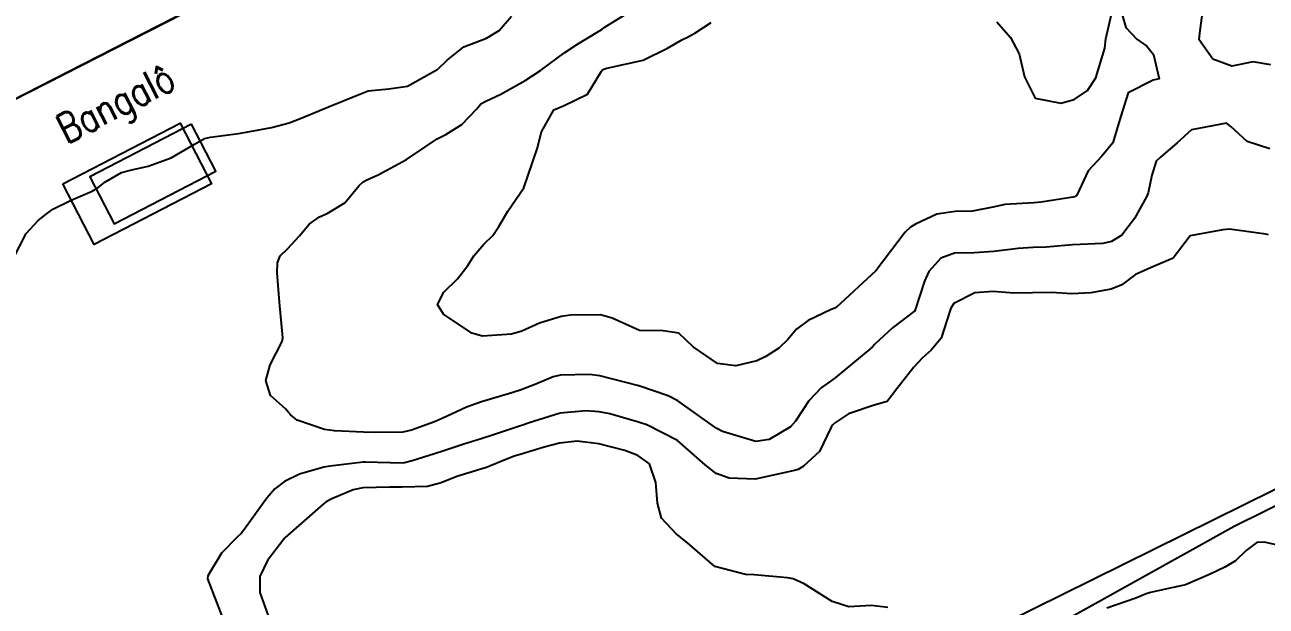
# Model space of a CAD drawing. Header units: metres. Extents: x 318500 to 325275, y 7408834 to 7428799.
# Drawn here: x 322797.9 to 322861.2, y 7418211.4 to 7418241.1 of the extents above; entities that cross this region are included whole.
import ezdxf

# ---------------------------------------------------------------- set-up
doc = ezdxf.new("R2010")
doc.units = ezdxf.units.M
doc.header["$MEASUREMENT"] = 0
doc.linetypes.add('CONTINUO', pattern=[0])
for name, color, linetype in [('Curvas de Nivel 1m', 11, 'Continuous'), ('Curvas de Nivel 5m', 15, 'Continuous'), ('Divisas', 45, 'Continuous'), ('EDIFICAÇÃO', 30, 'Continuous'), ('Edificações', 30, 'Continuous'), ('Linha Férrea', 20, 'Continuous'), ('TEXTO', 45, 'Continuous'), ('Vias Primárias', 230, 'Continuous')]:
    doc.layers.add(name, color=color, linetype=linetype)
doc.styles.add('ROMANS', font='romans', dxfattribs={"height": 0.2})

msp = doc.modelspace()

# ---------------------------------------------------------------- linework, layer by layer
at = {"layer": 'Curvas de Nivel 1m', "flags": 128}
for points, elevation in [([(322861.442, 7418239.041), (322860.53, 7418239.183), (322859.44, 7418238.963), (322858.472, 7418239.322), (322857.788, 7418240.305), (322857.812, 7418240.653), (322858.028, 7418242.302), (322857.494, 7418243.228), (322856.541, 7418244.325), (322856.572, 7418245.277), (322857.533, 7418245.849), (322857.804, 7418246.038), (322858.077, 7418246.302), (322859.55, 7418247.325), (322860.229, 7418247.598), (322861.557, 7418247.96)], 728), ([(322853.627, 7418242.359), (322854.049, 7418240.938), (322854.6, 7418240.343), (322855.112, 7418239.992), (322855.449, 7418239.568), (322855.735, 7418238.327), (322855.495, 7418238.263), (322855.429, 7418238.252), (322854.164, 7418237.604), (322853.765, 7418236.355), (322853.387, 7418235.046), (322852.824, 7418234.368), (322852.121, 7418233.627), (322851.538, 7418232.387), (322851.433, 7418232.305), (322851.348, 7418232.284), (322849.727, 7418232.024), (322849.344, 7418231.985), (322847.872, 7418231.902), (322847.34, 7418231.794), (322846.22, 7418231.574), (322845.336, 7418231.559), (322844.4, 7418231.413), (322843.326, 7418230.911), (322843.059, 7418230.759), (322842.786, 7418230.498), (322841.29, 7418228.52), (322839.271, 7418226.661), (322839.201, 7418226.621), (322839.026, 7418226.552), (322837.84, 7418225.986), (322837.255, 7418225.555), (322836.805, 7418225.018), (322836.356, 7418224.583), (322835.68, 7418224.146), (322835.23, 7418223.931), (322834.163, 7418223.678), (322833.228, 7418223.798), (322831.99, 7418224.643), (322831.25, 7418225.344), (322830.456, 7418225.458), (322829.252, 7418225.485), (322827.857, 7418226.106), (322827.264, 7418226.28), (322825.726, 7418226.263), (322825.262, 7418226.203), (322824.152, 7418225.851), (322823.25, 7418225.44), (322822.72, 7418225.296), (322821.246, 7418225.191), (322820.692, 7418225.352), (322819.263, 7418226.318), (322818.957, 7418226.815), (322819.276, 7418227.432), (322819.976, 7418228.11), (322820.503, 7418228.798), (322820.806, 7418229.287), (322821.306, 7418229.883), (322821.771, 7418230.325), (322822.078, 7418230.779), (322822.532, 7418231.572), (322823.35, 7418232.76), (322824.033, 7418234.75), (322824.246, 7418235.61), (322824.873, 7418236.738), (322825.403, 7418236.955), (322826.588, 7418237.543), (322827.306, 7418238.711), (322827.367, 7418238.774), (322827.431, 7418238.811), (322827.583, 7418238.859), (322829.436, 7418239.271), (322830.67, 7418239.889), (322831.447, 7418240.319), (322831.663, 7418240.432), (322832.06, 7418240.644), (322832.905, 7418241.189)], 728), ([(322847.462, 7418241.225), (322848.154, 7418240.429), (322848.607, 7418239.588), (322848.871, 7418238.418), (322849.414, 7418237.335), (322850.734, 7418237.073), (322851.413, 7418237.268), (322852.08, 7418237.72), (322852.519, 7418238.374), (322852.972, 7418239.886), (322853.024, 7418240.367), (322853.48, 7418242.36)], 728), ([(322797.29, 7418229.11), (322797.976, 7418230.434), (322798.594, 7418231.091), (322798.99, 7418231.42), (322799.329, 7418231.665), (322800.27, 7418232.132), (322801.343, 7418232.583), (322801.632, 7418232.761), (322801.993, 7418233.044), (322802.844, 7418233.546), (322803.357, 7418233.681), (322804.201, 7418233.86), (322805.363, 7418234.295), (322806.557, 7418234.982), (322807.075, 7418235.274), (322807.376, 7418235.341), (322808.808, 7418235.526), (322809.38, 7418235.639), (322810.488, 7418235.829), (322811.387, 7418236.081), (322811.992, 7418236.31), (322813.4, 7418236.89), (322814.815, 7418237.47), (322815.412, 7418237.7), (322816.466, 7418237.803), (322817.417, 7418237.95), (322818.964, 7418238.817), (322819.435, 7418239.279), (322820.292, 7418239.951), (322821.446, 7418240.388), (322822.091, 7418240.78), (322822.715, 7418241.517)], 726), ([(322861.385, 7418234.749), (322860.235, 7418235.114), (322859.396, 7418235.891), (322859.171, 7418236.056), (322857.394, 7418235.71), (322856.653, 7418235.051), (322855.804, 7418234.326), (322855.593, 7418234.112), (322855.366, 7418233.413), (322855.174, 7418232.511), (322855.112, 7418232.334), (322854.488, 7418231.187), (322853.83, 7418230.352), (322853.317, 7418230.019), (322852.868, 7418229.919), (322851.315, 7418229.846), (322849.978, 7418229.738), (322849.313, 7418229.717), (322848.556, 7418229.665), (322847.311, 7418229.506), (322846.305, 7418229.45), (322845.31, 7418229.424), (322844.615, 7418229.169), (322844, 7418228.483), (322843.776, 7418228.002), (322843.292, 7418226.49), (322842.147, 7418225.616), (322841.244, 7418224.78), (322841.119, 7418224.645), (322840.995, 7418224.524), (322839.218, 7418223.061), (322838.915, 7418222.852), (322838.507, 7418222.557), (322837.873, 7418221.893), (322837.193, 7418220.847), (322836.95, 7418220.574), (322835.853, 7418219.917), (322835.178, 7418219.817), (322833.476, 7418220.335), (322833.188, 7418220.479), (322832.972, 7418220.632), (322831.203, 7418221.9), (322830.701, 7418222.153), (322829.21, 7418222.664), (322829.195, 7418222.665), (322829.143, 7418222.681), (322827.217, 7418223.168), (322826.694, 7418223.239), (322825.217, 7418223.205), (322824.839, 7418223.112), (322823.964, 7418222.749), (322823.207, 7418222.461), (322822.736, 7418222.297), (322821.2, 7418221.836), (322820.432, 7418221.564), (322819.192, 7418220.984), (322818.804, 7418220.816), (322817.627, 7418220.389), (322817.182, 7418220.3), (322815.77, 7418220.273), (322815.181, 7418220.297), (322813.701, 7418220.366), (322813.183, 7418220.431), (322811.798, 7418220.911), (322811.45, 7418221.173), (322811.196, 7418221.493), (322810.437, 7418222.166), (322810.204, 7418222.935), (322810.417, 7418223.737), (322811.023, 7418224.923), (322811.055, 7418225.111), (322810.897, 7418226.926), (322810.779, 7418228.422), (322810.788, 7418228.928), (322810.934, 7418229.287), (322811.301, 7418229.639), (322811.919, 7418230.303), (322812.411, 7418230.904), (322812.94, 7418231.282), (322813.329, 7418231.457), (322814.222, 7418231.996), (322814.961, 7418232.874), (322815.155, 7418233.069), (322815.353, 7418233.169), (322815.924, 7418233.43), (322817.364, 7418234.205), (322818.3, 7418234.826), (322818.933, 7418235.26), (322819.38, 7418235.484), (322820.196, 7418235.994), (322820.948, 7418236.795), (322821.158, 7418237.038), (322821.406, 7418237.186), (322822.175, 7418237.542), (322823.422, 7418238.241), (322824.205, 7418238.748), (322825.439, 7418239.657), (322826.084, 7418240.083), (322827.129, 7418240.713), (322827.319, 7418240.844), (322827.454, 7418240.946), (322828.543, 7418241.614)], 727), ([(322861.322, 7418230.355), (322861.175, 7418230.399), (322859.326, 7418230.652), (322858.989, 7418230.621), (322857.32, 7418230.31), (322856.463, 7418229.164), (322855.303, 7418228.676), (322854.531, 7418228.342), (322853.832, 7418227.811), (322853.288, 7418227.593), (322852.261, 7418227.4), (322851.284, 7418227.354), (322850.258, 7418227.427), (322849.285, 7418227.402), (322848.325, 7418227.384), (322847.286, 7418227.475), (322846.341, 7418227.397), (322845.276, 7418226.865), (322845.116, 7418226.628), (322845.076, 7418226.472), (322844.631, 7418225.094), (322844.113, 7418224.481), (322843.651, 7418224.071), (322843.231, 7418223.618), (322842.375, 7418222.503), (322841.867, 7418221.853), (322841.207, 7418221.675), (322839.895, 7418221.234), (322839.192, 7418220.757), (322839.086, 7418220.656), (322839.027, 7418220.552), (322838.426, 7418219.303), (322837.614, 7418218.565), (322837.343, 7418218.383), (322837.158, 7418218.335), (322836.851, 7418218.27), (322835.15, 7418217.904), (322833.826, 7418217.944), (322833.153, 7418218.182), (322832.596, 7418218.636), (322831.178, 7418219.863), (322829.613, 7418220.674), (322829.29, 7418220.777), (322829.191, 7418220.81), (322827.73, 7418221.236), (322827.196, 7418221.338), (322826.532, 7418221.381), (322825.195, 7418221.259), (322823.565, 7418220.754), (322823.296, 7418220.651), (322823.188, 7418220.615), (322821.799, 7418220.162), (322821.178, 7418219.961), (322820.29, 7418219.682), (322819.167, 7418219.31), (322818.795, 7418219.186), (322817.662, 7418218.832), (322817.269, 7418218.728), (322817.158, 7418218.715), (322815.259, 7418218.768), (322815.158, 7418218.763), (322813.478, 7418218.564), (322813.154, 7418218.504), (322811.905, 7418218.153), (322811.143, 7418217.774), (322810.657, 7418217.407), (322810.251, 7418216.933), (322809.114, 7418215.341), (322808.937, 7418215.126), (322808.752, 7418214.954), (322807.936, 7418214.123), (322807.24, 7418212.968), (322807.228, 7418212.818), (322807.942, 7418210.961)], 726)]:
    msp.add_lwpolyline(points, dxfattribs=dict(at, elevation=elevation))
at = {"layer": 'Curvas de Nivel 5m', "elevation": 725, "flags": 128}
for points in [[(322841.907, 7418211.346), (322841.069, 7418211.444), (322839.917, 7418211.386), (322839.071, 7418211.649), (322837.643, 7418212.564), (322837.084, 7418212.812), (322836.796, 7418212.863), (322835.086, 7418213.013), (322834.656, 7418213.037), (322833.092, 7418213.444), (322831.695, 7418214.644), (322831.115, 7418215.109), (322830.364, 7418215.903), (322830.164, 7418216.664), (322830.081, 7418217.731), (322829.756, 7418218.671), (322829.166, 7418219.104), (322828.505, 7418219.355), (322827.175, 7418219.704), (322826.071, 7418219.827), (322825.175, 7418219.74), (322824.38, 7418219.534), (322823.166, 7418219.162), (322822.864, 7418219.065), (322822.137, 7418218.775), (322821.443, 7418218.498), (322821.154, 7418218.414), (322819.926, 7418218.025), (322819.143, 7418217.704), (322818.432, 7418217.529), (322817.14, 7418217.485), (322816.502, 7418217.487), (322815.139, 7418217.447), (322814.655, 7418217.357), (322813.557, 7418216.886), (322813.28, 7418216.737), (322813.127, 7418216.629), (322811.174, 7418214.919), (322811.141, 7418214.888), (322811.109, 7418214.842), (322810.276, 7418213.748), (322809.886, 7418212.938), (322809.897, 7418212.108), (322810.312, 7418210.931)], [(322863.11, 7418214.23), (322861.117, 7418214.686), (322860.713, 7418214.659), (322860.178, 7418214.264), (322859.641, 7418213.733), (322859.097, 7418213.406), (322858.336, 7418213.047), (322857.083, 7418212.511), (322856.928, 7418212.466), (322856.216, 7418212.319), (322855.292, 7418212.114), (322855.077, 7418212.044), (322854.558, 7418211.821), (322853.07, 7418211.311)]]:
    msp.add_lwpolyline(points, dxfattribs=at)
at = {"layer": 'Divisas'}
msp.add_lwpolyline([(322811.526, 7418196.958), (322811.526, 7418194.194), (322812.847, 7418192.592), (322832.472, 7418202.958), (322866.152, 7418219.614), (322908.436, 7418241.552), (322953.507, 7418265.491), (322981.415, 7418281.161), (322995.355, 7418290.218), (322979.542, 7418312.637), (322996.674, 7418331.556), (323000.871, 7418335.252), (323018.915, 7418351.347), (323068.854, 7418398.244), (323090.184, 7418423.493), (323111.227, 7418450.776), (323141.323, 7418496.984), (323143.689, 7418496.889)], dxfattribs=at)
at = {"layer": 'EDIFICAÇÃO', "linetype": 'CONTINUO'}
msp.add_polyline3d([(322806.407, 7418236.006, 726.24), (322801.224, 7418233.313, 726.194), (322802.47, 7418230.914, 726.179), (322807.654, 7418233.606, 726.24)], close=True, dxfattribs=at)
at = {"layer": 'Edificações'}
msp.add_lwpolyline([(322799.853, 7418232.961), (322805.826, 7418236.051), (322807.425, 7418232.961), (322801.453, 7418229.87)], close=True, dxfattribs=at)
msp.add_lwpolyline([(322864.82, 7418194.65), (322857.391, 7418209.037), (322843.718, 7418202.435), (322853.488, 7418183.87), (322849.205, 7418181.618), (322849.881, 7418180.192), (322845.448, 7418177.715), (322843.419, 7418181.318), (322833.181, 7418176.049), (322826.117, 7418190.309), (322822.134, 7418188.507), (322818.823, 7418195.296), (322832.503, 7418201.844), (322837.921, 7418191.388), (322842.355, 7418194.015), (322837.545, 7418203.247), (322859.572, 7418215.502), (322890.354, 7418230.731)], dxfattribs=at)
at = {"layer": 'Linha Férrea'}
for points in [[(323318.171, 7418898.232), (323303.703, 7418864.835, 0.016709), (323274.177, 7418784.716, -0.035367), (323251.304, 7418730.96), (323150.802, 7418532.231, -0.11004), (322987.223, 7418339.833, -0.043194), (322935.017, 7418307.812), (322758.729, 7418217.454), (322579.685, 7418123.414, 0.015591), (322512.526, 7418085.272, 0.028884), (322446.677, 7418037.336, 0.09114), (322311.042, 7417869.936), (322250.355, 7417758.079, 0.01377), (322231.115, 7417719.375, -0.006143), (322196.377, 7417647.065, -0.005702), (322169.668, 7417596.023)], [(322169.668, 7417596.023, 0.005702), (322196.377, 7417647.065, 0.006143), (322231.115, 7417719.375, -0.01377), (322250.355, 7417758.079), (322311.042, 7417869.936, -0.09114), (322446.677, 7418037.336, -0.028884), (322512.526, 7418085.272, -0.015591), (322579.685, 7418123.414), (322758.729, 7418217.454), (322935.017, 7418307.812, 0.043194), (322987.223, 7418339.833, 0.11004), (323150.802, 7418532.231), (323251.304, 7418730.96, 0.035367), (323274.177, 7418784.716, -0.016709), (323303.703, 7418864.835), (323318.171, 7418898.232)]]:
    msp.add_lwpolyline(points, format="xyb", dxfattribs=at)
at = {"layer": 'Vias Primárias'}
for points in [[(323715.644, 7420145.548, 0), (323709.04, 7420132.939)], [(323831.088, 7420001.787, 0), (323833.844, 7420008.443, 0.220888)], [(322871.755, 7418055.651, 0.000002), (322880.943, 7418048.886, -0.018146)]]:
    msp.add_lwpolyline(points, format="xyb", dxfattribs=at)

# ---------------------------------------------------------------- texts
at = {"layer": 'TEXTO', "style": 'ROMANS', "width": 0.8}
msp.add_text('Bangalô', height=1.5, rotation=27, dxfattribs=at).set_placement((322800.04, 7418234.971))

doc.saveas('drawing.dxf')
